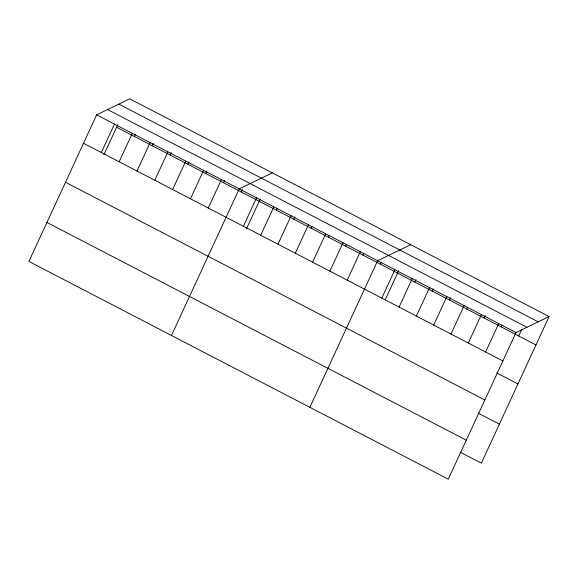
<?xml version="1.0" encoding="UTF-8"?>
<svg xmlns="http://www.w3.org/2000/svg" width="578" height="578" viewBox="0 0 578 578"><rect width="100%" height="100%" fill="white"/><g stroke="black" fill="none" stroke-linecap="round" stroke-linejoin="round"><path stroke-width="0.87" d="M96.642 114.849L28.9 261.451L448.268 479.169L516.01 332.56L549.1 316.549L129.732 98.831L96.642 114.849L516.01 332.56M101.338 152.513L114.466 124.097M103.838 154.875L117.724 124.812M119.162 161.768L132.29 133.352M134.428 136.502L135.548 134.067M136.986 171.016L150.114 142.607M152.245 145.75L153.372 143.315M154.803 180.271L167.938 151.855M170.069 155.005L171.196 152.57M172.627 189.526L185.755 161.11M187.893 164.26L189.02 161.826M190.451 198.774L203.579 170.366M205.717 173.508L206.845 171.074M208.275 208.029L221.403 179.614M223.541 182.764L224.669 180.329M171.485 335.478L239.227 188.869L272.317 172.858M241.366 192.019L242.493 189.584M243.396 226.265L256.524 197.849M246.423 228.895L260.31 198.832M260.7 235.246L273.827 206.83M276.486 210.248L277.238 208.629M277.996 244.227L291.124 215.811M293.783 219.228L294.91 216.793M295.293 253.207L308.421 224.791M311.087 228.209L311.838 226.59M312.597 262.188L325.725 233.772M328.383 237.19L329.135 235.571M329.894 271.169L343.021 242.753M345.68 246.17L346.432 244.552M347.19 280.149L360.318 251.733M362.984 255.151L363.728 253.532M309.88 407.324L377.622 260.714L410.705 244.704M380.281 264.132L381.032 262.513M381.791 298.111L394.919 269.695M385.562 299.115L398.704 270.677M399.087 307.091L412.215 278.675M414.881 282.093L416.001 279.658M416.384 316.072L429.519 287.656M432.178 291.074L433.305 288.639M433.688 325.053L446.816 296.637M449.474 300.054L450.602 297.619M450.985 334.033L464.112 305.618M466.778 309.035L467.523 307.417M468.281 343.014L481.416 314.598M484.075 318.016L485.202 315.581M485.585 351.995L498.713 323.579M501.372 326.996L502.123 325.378M518.676 335.977L521.674 329.482M549.1 316.549L481.358 463.151L460.131 452.133M118.808 104.119L538.183 321.83M107.559 109.56L526.934 327.278M116.604 127.247L535.972 344.958M83.514 143.257L502.882 360.975M496.719 372.94L517.946 383.965M65.487 182.265L484.863 399.976M478.15 413.125L499.378 424.151M46.919 222.451L466.294 440.161"/></g></svg>
